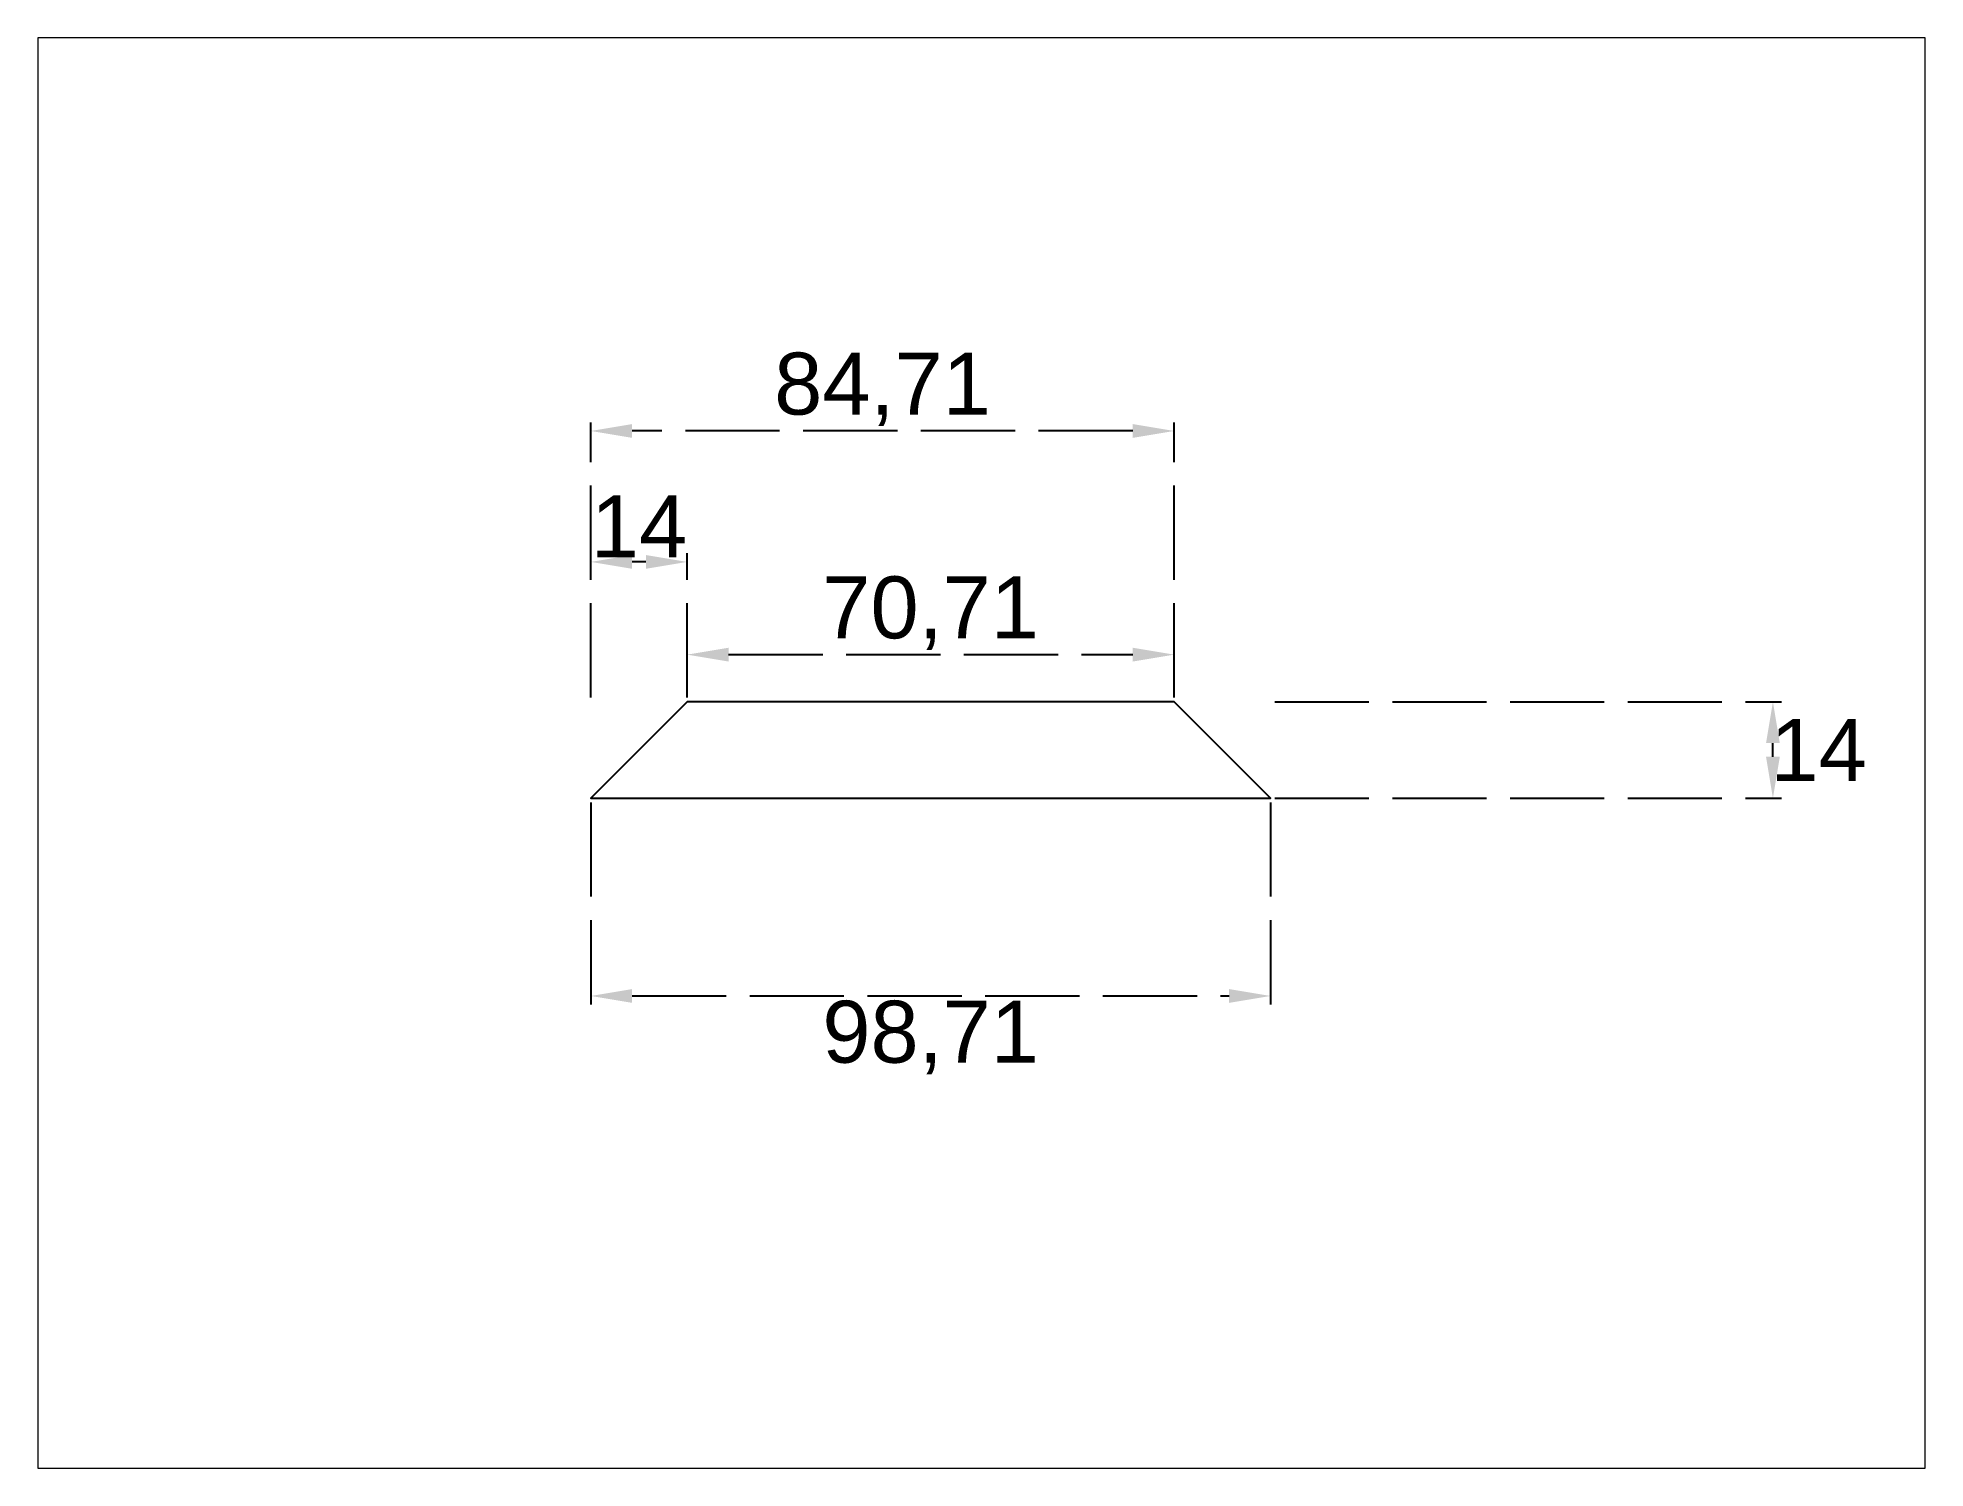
# Paper-space layout 'Head straps' of a CAD drawing. Header units: millimetres. Extents: x 0 to 257, y 0 to 195.
# The model-space entities are those that its viewports show. They can reach past a viewport. Long polylines and large blocks are cut down to what shows.
import ezdxf

# ---------------------------------------------------------------- set-up
doc = ezdxf.new("R2010")
doc.units = ezdxf.units.MM
doc.linetypes.add('ACAD_ISO02W100', pattern=[15, 12, -3])
doc.styles.add('Beschriftung', font='Arial.ttf')
doc.dimstyles.new('ISO-25', dxfattribs={"dimtxt": 9, "dimasz": 6, "dimexe": 1.25, "dimexo": 0.625, "dimtad": 2, "dimtih": 1, "dimtoh": 1, "dimtxsty": 'Beschriftung', "dimcen": 2.5, "dimclrd": 6, "dimclre": 6, "dimclrt": 6, "dimadec": 0, "dimazin": 0, "dimtfac": 1, "dimtmove": 1, "dimatfit": 3, "dimfxl": 1, "dimarcsym": 0})

# ---------------------------------------------------------------- blocks, each defined once
blk = doc.blocks.new('*D23')
at = {"color": 6, "linetype": 'ACAD_ISO02W100', "lineweight": -2, "transparency": 16777216}
for p, q in [((2603.1, 2334.12), (2603.1, 2304.76)), ((2701.81, 2334.12), (2701.81, 2304.76)), ((2609.1, 2306.01), (2695.81, 2306.01))]:
    blk.add_line(p, q, dxfattribs=at)
at = {"color": 6, "transparency": 16777216}
for points in [[(2609.1, 2307.01), (2609.1, 2305.01), (2603.1, 2306.01)], [(2695.81, 2307.01), (2695.81, 2305.01), (2701.81, 2306.01)]]:
    blk.add_solid(points, dxfattribs=at)
at = {"layer": 'Defpoints', "color": 0, "transparency": 16777216}
for p in [(2603.1, 2334.75), (2701.81, 2334.75), (2701.81, 2306.01)]:
    blk.add_point(p, dxfattribs=at)
at = {"color": 6, "transparency": 16777216, "insert": (2652.46, 2299.98), "char_height": 9, "attachment_point": 5, "style": 'Beschriftung'}
blk.add_mtext('98,71', dxfattribs=at)
blk = doc.blocks.new('*D24')
at = {"color": 6, "linetype": 'ACAD_ISO02W100', "lineweight": -2, "transparency": 16777216}
for p, q in [((2603.1, 2349.37), (2603.1, 2370.31)), ((2611.1, 2369.06), (2609.1, 2369.06)), ((2617.1, 2349.37), (2617.1, 2370.31))]:
    blk.add_line(p, q, dxfattribs=at)
at = {"color": 6, "transparency": 16777216}
for points in [[(2609.1, 2370.06), (2609.1, 2368.06), (2603.1, 2369.06)], [(2611.1, 2370.06), (2611.1, 2368.06), (2617.1, 2369.06)]]:
    blk.add_solid(points, dxfattribs=at)
at = {"layer": 'Defpoints', "color": 0, "transparency": 16777216}
for p in [(2603.1, 2369.06), (2603.1, 2348.75), (2617.1, 2348.75)]:
    blk.add_point(p, dxfattribs=at)
at = {"color": 6, "transparency": 16777216, "insert": (2610.1, 2374.21), "char_height": 9, "attachment_point": 5, "style": 'Beschriftung'}
blk.add_mtext('14', dxfattribs=at)
blk = doc.blocks.new('*D25')
at = {"color": 6, "linetype": 'ACAD_ISO02W100', "lineweight": -2, "transparency": 16777216}
for p, q in [((2603.1, 2349.37), (2603.1, 2389.33)), ((2681.81, 2388.08), (2609.1, 2388.08)), ((2687.81, 2349.37), (2687.81, 2389.33))]:
    blk.add_line(p, q, dxfattribs=at)
at = {"color": 6, "transparency": 16777216}
for points in [[(2609.1, 2389.08), (2609.1, 2387.08), (2603.1, 2388.08)], [(2681.81, 2389.08), (2681.81, 2387.08), (2687.81, 2388.08)]]:
    blk.add_solid(points, dxfattribs=at)
at = {"layer": 'Defpoints', "color": 0, "transparency": 16777216}
for p in [(2603.1, 2388.08), (2603.1, 2348.75), (2687.81, 2348.75)]:
    blk.add_point(p, dxfattribs=at)
at = {"color": 6, "transparency": 16777216, "insert": (2645.46, 2394.12), "char_height": 9, "attachment_point": 5, "style": 'Beschriftung'}
blk.add_mtext('84,71', dxfattribs=at)
blk = doc.blocks.new('*D26')
at = {"color": 6, "linetype": 'ACAD_ISO02W100', "lineweight": -2, "transparency": 16777216}
for p, q in [((2702.44, 2348.75), (2776.05, 2348.75)), ((2774.8, 2340.75), (2774.8, 2342.75)), ((2702.44, 2334.75), (2776.05, 2334.75))]:
    blk.add_line(p, q, dxfattribs=at)
at = {"color": 6, "transparency": 16777216}
for points in [[(2773.8, 2342.75), (2775.8, 2342.75), (2774.8, 2348.75)], [(2773.8, 2340.75), (2775.8, 2340.75), (2774.8, 2334.75)]]:
    blk.add_solid(points, dxfattribs=at)
at = {"layer": 'Defpoints', "color": 0, "transparency": 16777216}
for p in [(2701.81, 2348.75), (2774.8, 2348.75), (2701.81, 2334.75)]:
    blk.add_point(p, dxfattribs=at)
at = {"color": 6, "transparency": 16777216, "insert": (2781.43, 2341.75), "char_height": 9, "attachment_point": 5, "style": 'Beschriftung'}
blk.add_mtext('14', dxfattribs=at)
blk = doc.blocks.new('*D33')
at = {"color": 6, "linetype": 'ACAD_ISO02W100', "lineweight": -2, "transparency": 16777216}
for p, q in [((2617.1, 2349.37), (2617.1, 2356.84)), ((2623.1, 2355.59), (2681.81, 2355.59)), ((2687.81, 2349.37), (2687.81, 2356.84))]:
    blk.add_line(p, q, dxfattribs=at)
at = {"color": 6, "transparency": 16777216}
for points in [[(2623.1, 2356.59), (2623.1, 2354.59), (2617.1, 2355.59)], [(2681.81, 2356.59), (2681.81, 2354.59), (2687.81, 2355.59)]]:
    blk.add_solid(points, dxfattribs=at)
at = {"layer": 'Defpoints', "color": 0, "transparency": 16777216}
for p in [(2687.81, 2355.59), (2617.1, 2348.75), (2687.81, 2348.75)]:
    blk.add_point(p, dxfattribs=at)
at = {"color": 6, "transparency": 16777216, "insert": (2652.46, 2361.62), "char_height": 9, "attachment_point": 5, "style": 'Beschriftung'}
blk.add_mtext('70,71', dxfattribs=at)

msp = doc.modelspace()

# ---------------------------------------------------------------- linework, layer by layer
msp.add_lwpolyline([(2617.101, 2334.749), (2687.812, 2334.749), (2701.812, 2334.749), (2687.812, 2348.749), (2617.101, 2348.749), (2603.101, 2334.749)], close=True)

# ---------------------------------------------------------------- dimensions: what is measured, and where the dimension line sits
for base, p1, p2, picture, middle in [((2603.101, 2388.084), (2687.812, 2348.749), (2603.101, 2348.749), '*D25', (2645.457, 2394.118)), ((2603.101, 2369.065), (2617.101, 2348.749), (2603.101, 2348.749), '*D24', (2610.101, 2374.208)), ((2687.812, 2355.589), (2617.101, 2348.749), (2687.812, 2348.749), '*D33', (2652.457, 2361.623)), ((2701.812, 2306.01), (2603.101, 2334.749), (2701.812, 2334.749), '*D23', (2652.457, 2299.976))]:
    dim = msp.add_linear_dim(base=base, p1=p1, p2=p2, dimstyle='ISO-25')
    dim.commit()
    dim.dimension.update_dxf_attribs({"geometry": picture, "text_midpoint": middle})
dim = msp.add_aligned_dim(p1=(2701.812, 2334.749), p2=(2701.812, 2348.749), distance=-72.989, dimstyle='ISO-25')
dim.commit()
dim.dimension.update_dxf_attribs({"geometry": '*D26', "text_midpoint": (2781.43, 2341.749)})

psp = doc.layouts.new('Head straps')

# ---------------------------------------------------------------- viewports
at = {"layer": '0'}
psp.add_viewport(center=(128.33, 97.5), size=(256.82, 194.6427), view_center_point=(2659.845, 2341.303), view_height=207.79123, dxfattribs=at)

doc.saveas('drawing.dxf')
